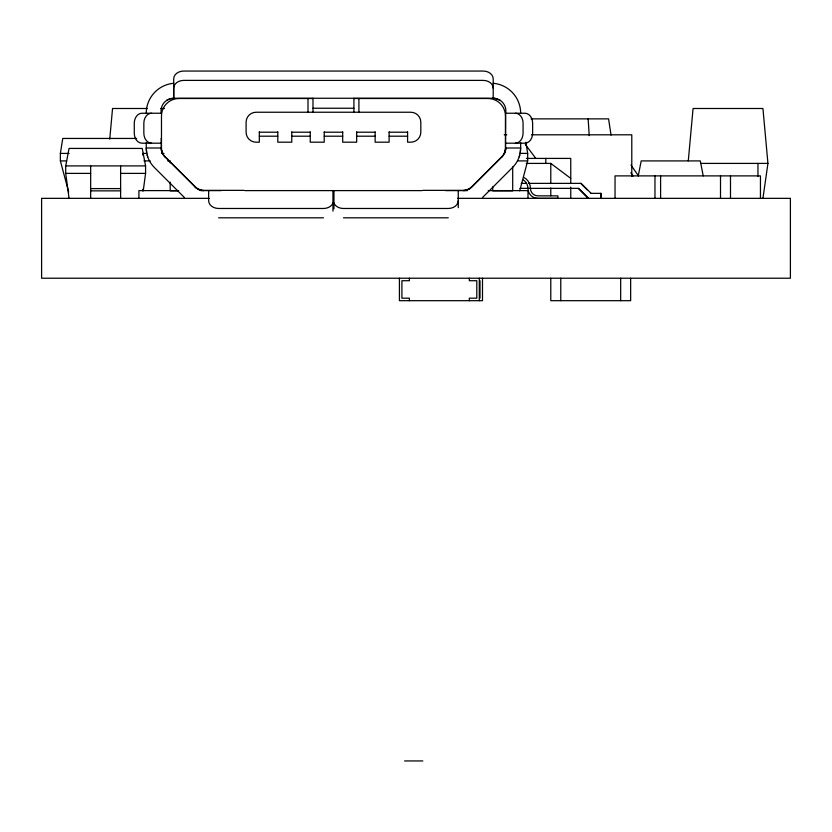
<?xml version="1.0" encoding="UTF-8"?>
<svg xmlns="http://www.w3.org/2000/svg" width="832" height="832" viewBox="0 0 832 832"><rect width="100%" height="100%" fill="white"/><g stroke="black" fill="none" stroke-linecap="round" stroke-linejoin="round"><path stroke-width="1.25" d="M161.231 113.235A12.688 12.688 0 0 1 173.711 98.259L173.711 78.853A9.984 7.8 0 0 1 183.695 71.053L483.215 71.053A9.984 7.8 0 0 1 493.199 78.853L493.199 98.259A12.688 12.688 0 0 1 505.679 113.235L505.575 149.635A12.678 12.563 0 0 1 504.733 152.776L504.4 153.525M500.198 100.36L493.199 97.75M109.751 139.142L112.549 108.493L147.368 108.493M688.293 160.846L693.066 108.493L762.934 108.493L767.936 163.405L762.934 198.349M143.239 190.861L145.579 173.389L145.579 165.901L142.241 148.429L69.056 148.429L65.707 165.901L65.707 173.389L69.056 198.349M68.692 192.109L60.372 160.909L60.372 153.421L62.764 138.445L136.646 138.445M638.248 175.885L641.202 160.909L700.274 160.909L703.227 175.885M519.688 190.861L527.675 160.909L527.675 153.421L525.876 142.189M519.199 156.832L519.719 155.106M332.956 202.998L332.124 204.578A9.984 7.8 0 0 1 323.471 208.478L218.639 208.478A9.984 7.8 0 0 1 208.655 200.668L208.655 190.611M463.07 190.611A12.48 12.48 0 0 0 471.9 186.961L502.59 156.229M482.487 197.548L512.616 167.419A27.456 27.456 0 0 0 520.655 148.002L520.655 142.584M166.722 100.36L170.061 98.8L173.711 98.259L493.199 98.259M312.988 98.509L178.953 98.509A17.472 17.472 0 0 0 161.481 115.981L161.481 147.898A12.48 12.48 0 0 0 165.142 156.728L195.125 186.711A12.48 12.48 0 0 0 203.944 190.362L244.098 190.362M353.922 98.509L487.958 98.509A17.472 17.472 0 0 1 505.43 115.981L505.43 147.898A12.48 12.48 0 0 1 501.779 156.728L471.796 186.711A12.48 12.48 0 0 1 462.966 190.362L422.812 190.362M312.988 108.243L353.922 108.243M160.638 108.493L164.497 108.493M161.283 113.235L141.96 113.235A9.984 7.686 90 0 0 134.274 123.219L134.274 133.203A9.984 7.686 90 0 0 141.96 143.187L161.283 143.187M505.638 113.235L524.95 113.235A9.984 7.686 -90 0 1 532.636 123.219L532.636 133.203A9.984 7.686 -90 0 1 524.95 143.187L505.638 143.187M531.086 118.872L608.577 118.872L611.062 135.096M259.324 132.205L277.794 132.205M291.772 132.205L310.242 132.205M324.22 132.205L342.69 132.205M356.668 132.205L375.138 132.205M389.116 132.205L407.586 132.205M504.223 134.805L506.813 134.805M531.44 134.805L631.79 134.805L631.79 176.301M259.324 136.198L277.794 136.198M291.772 136.198L310.242 136.198M324.22 136.198L342.69 136.198M356.668 136.198L375.138 136.198M389.116 136.198L407.586 136.198M502.029 156.822A12.48 12.48 0 0 0 505.679 148.002L520.655 148.002L520.135 153.358L527.675 153.421M60.372 153.421L69.108 153.421M146.484 153.421L142.74 153.421L142.74 155.074M161.46 153.421L163.956 153.421M526.427 158.413L570.752 158.413L570.752 183.373M60.372 160.909L66.612 160.909M143.988 160.909L150.228 160.909M167.7 160.909L170.196 160.909L170.196 162.864M517.691 160.909L527.675 160.909M526.25 163.405L550.784 163.405L570.752 178.381M700.544 163.405L767.936 163.405M65.707 165.901L145.579 165.901M65.707 173.389L90.667 173.389M120.619 173.389L145.579 173.389M521.227 183.373L526.531 183.373M528.715 183.373L581.131 183.373L591.115 193.357M519.979 188.365L578.635 188.365L588.619 198.349M90.667 188.594L120.619 188.594M178.693 190.611L138.923 190.611L138.923 198.099M200.699 190.611L221.385 190.611M244.93 190.611L421.99 190.611M445.526 190.611L467.511 190.611M488.228 190.611L527.998 190.611L527.998 198.099M90.667 190.861L120.619 190.861M177.684 190.861L170.196 190.861L170.196 182.125M590.72 193.357L601.099 193.357L601.099 198.349M209.3 198.349L41.6 198.349L41.6 278.221L790.4 278.221L790.4 198.349L457.6 198.349M218.639 217.818L323.471 217.818M343.439 217.818L448.271 217.818M404.591 760.947L422.812 760.947M164.33 156.229L196.362 188.115A12.355 12.355 0 0 0 196.914 188.51M580.736 183.373L587.09 189.727M578.24 188.365L588.224 198.349M184.434 197.548L154.305 167.419A27.456 27.456 0 0 1 146.255 148.002L146.255 142.584M525.325 144.435L535.808 158.413M630.978 165.09L638.394 175.739M630.854 172.775L633.079 175.978M333.954 202.998L334.797 204.578A9.984 7.8 0 0 0 343.439 208.478L448.271 208.478A9.984 7.8 0 0 0 458.255 200.668M162.521 153.525L162.188 152.776A12.678 12.563 0 0 1 161.346 149.635L161.231 138.195M147.191 155.106L147.711 156.832M146.786 153.358L146.255 148.002L161.231 148.002A12.48 12.48 0 0 0 164.902 156.842M588.151 118.872L589.222 135.616M760.448 198.349L760.448 175.885L615.035 175.885L615.035 198.349M757.952 163.405L757.952 176.342M730.496 175.885L730.496 198.349M720.512 175.885L720.512 198.349M660.608 175.885L660.608 198.349M654.971 175.885L654.971 198.349M630.656 278.221L630.656 300.685L550.784 300.685L550.784 278.221M620.672 278.221L620.672 300.685M600.704 193.357L600.704 198.349M570.752 187.117L570.752 198.349M560.768 278.221L560.768 300.685M550.784 163.405L550.784 182.822M550.784 187.99L550.784 195.759M545.792 158.413L545.792 163.405M512.699 166.899L512.699 190.861L492.731 190.861L492.731 186.867M482.498 278.221L482.498 300.685L399.422 300.685L399.422 278.221M480.002 280.717L480.002 298.189M479.294 278.221L479.294 300.685M469.31 278.221L469.31 280.717L476.798 280.717L476.798 298.189L469.31 298.189L469.31 300.685M458.255 190.611L458.255 207.678M409.406 278.221L409.406 280.717L401.918 280.717L401.918 298.189L409.406 298.189L409.406 300.685M407.586 131.862L407.586 142.189L410.831 142.189A9.984 9.984 0 0 0 420.815 132.205L420.815 122.221A9.984 9.984 0 0 0 410.831 112.237L256.079 112.237A9.984 9.984 0 0 0 246.095 122.221L246.095 132.205A9.984 9.984 0 0 0 256.079 142.189L259.324 142.189L259.324 131.862M389.116 131.862L389.116 142.189L375.138 142.189L375.138 131.862M358.914 98.509L358.914 112.237M356.668 131.862L356.668 142.189L342.69 142.189L342.69 131.862M353.922 98.259L353.922 112.237M333.954 190.611L333.954 208.832M332.956 190.611L332.956 211.162M324.22 131.862L324.22 142.189L310.242 142.189L310.242 131.862M312.988 98.259L312.988 112.237M307.996 98.509L307.996 112.237M291.772 131.862L291.772 142.189L277.794 142.189L277.794 131.862M173.711 98.259L173.711 88.202A9.984 7.8 0 0 1 183.695 80.392L483.215 80.392A9.984 7.8 0 0 1 493.199 88.202M142.74 189.363L142.74 190.861M120.619 165.901L120.619 198.349M90.667 165.901L90.667 198.349M522.933 179.733A9.984 9.984 0 0 1 527.925 188.375A9.984 9.984 0 0 0 537.909 198.359L557.877 198.359L557.877 195.863L537.909 195.863A7.488 7.488 0 0 1 530.421 188.375A12.48 12.48 0 0 0 524.181 177.57M493.199 83.283A30.066 30.066 0 0 1 520.655 113.235M146.255 113.235A30.066 30.066 0 0 1 173.711 83.283M151.528 113.235A9.984 7.686 90 0 0 143.842 123.219L143.842 133.203A9.984 7.686 90 0 0 151.528 143.187M203.84 190.611A12.48 12.48 0 0 1 195.021 186.961M515.393 113.235A9.984 7.686 -90 0 1 523.078 123.219L523.078 133.203A9.984 7.686 -90 0 1 515.393 143.187M201.406 190.362A12.355 12.355 0 0 1 199.836 189.946M199.066 189.665A12.355 12.355 0 0 1 197.6 188.937M161.866 151.913A12.272 12.272 0 0 1 161.47 150.436M505.679 148.002A12.272 12.272 0 0 1 505.253 151.237M470.558 188.115A12.355 12.355 0 0 1 468.593 189.322M467.085 189.946A12.355 12.355 0 0 1 464.703 190.497"/></g></svg>
